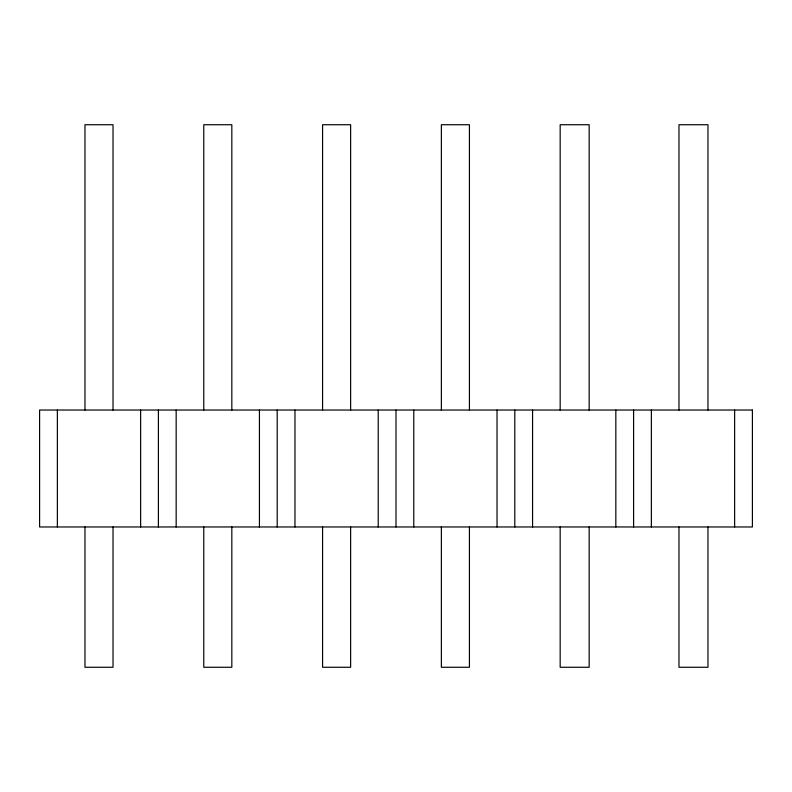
<?xml version="1.0" encoding="UTF-8"?>
<svg xmlns="http://www.w3.org/2000/svg" width="792" height="792" viewBox="0 0 792 792"><rect width="100%" height="100%" fill="white"/><g stroke="black" fill="none" stroke-linecap="round" stroke-linejoin="round"><path stroke-width="1.19" d="M734.629 410.038L734.629 526.967M707.969 410.038L707.969 124.73L678.972 124.73L678.972 410.038M707.969 526.967L707.969 667.27L678.972 667.27L678.972 526.967M651.37 410.038L651.37 526.967M633.6 410.038L633.6 526.967M615.829 410.038L615.829 526.967M589.169 410.038L589.169 124.73L560.172 124.73L560.172 410.038M589.169 526.967L589.169 667.27L560.172 667.27L560.172 526.967M532.571 410.038L532.571 526.967M514.8 410.038L514.8 526.967M497.029 410.038L497.029 526.967M469.428 410.038L469.428 124.73L441.372 124.73L441.372 410.038M469.428 526.967L469.428 667.27L441.372 667.27L441.372 526.967M413.77 410.038L413.77 526.967M396 410.038L396 526.967M378.23 410.038L378.23 526.967M350.628 410.038L350.628 124.73L322.572 124.73L322.572 410.038M350.628 526.967L350.628 667.27L322.572 667.27L322.572 526.967M294.97 410.038L294.97 526.967M277.2 410.038L277.2 526.967M259.43 410.038L259.43 526.967M231.828 410.038L231.828 124.73L203.772 124.73L203.772 410.038M231.828 526.967L231.828 667.27L203.772 667.27L203.772 526.967M176.17 410.038L176.17 526.967M158.4 410.038L158.4 526.967M140.63 410.038L140.63 526.967M113.028 410.038L113.028 124.73L84.972 124.73L84.972 410.038M113.028 526.967L113.028 667.27L84.972 667.27L84.972 526.967M57.37 410.038L57.37 526.967M752.4 410.038L39.6 410.038L39.6 526.967L752.4 526.967L752.4 410.038"/></g></svg>
